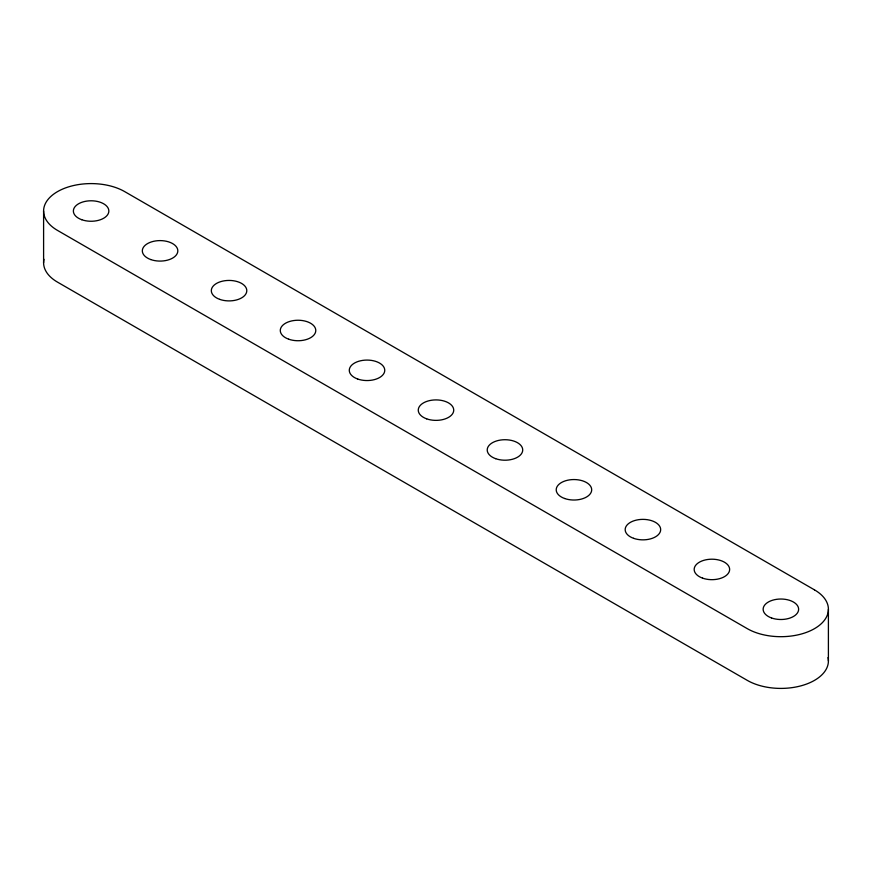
<?xml version="1.0" encoding="UTF-8"?>
<svg xmlns="http://www.w3.org/2000/svg" width="872" height="872" viewBox="0 0 872 872"><rect width="100%" height="100%" fill="white"/><g stroke="black" fill="none" stroke-linecap="round" stroke-linejoin="round"><path stroke-width="1.31" d="M828.4 609.256L828.4 660.976M43.6 211.024L43.6 262.745M43.971 259.3A47.513 27.424 0 0 0 57.519 282.136L747.293 680.378A47.513 27.424 0 0 0 801.793 685.61A47.513 27.424 0 0 0 828.029 657.543M814.481 589.864L124.707 191.622A47.513 27.424 0 0 0 57.519 191.622A47.513 27.424 0 0 0 57.519 230.415L747.293 628.658A47.513 27.424 0 0 0 814.481 628.658A47.513 27.424 0 0 0 814.481 589.864M81.761 219.722A17.734 10.235 0 0 0 108.837 211.34A17.734 10.235 0 0 0 82.731 201.999A17.734 10.235 0 0 0 81.761 219.722M150.736 259.551A17.734 10.235 0 0 0 177.812 251.169A17.734 10.235 0 0 0 151.706 241.817A17.734 10.235 0 0 0 150.736 259.551M219.722 299.368A17.734 10.235 0 0 0 246.787 290.986A17.734 10.235 0 0 0 220.681 281.645A17.734 10.235 0 0 0 219.722 299.368M288.697 339.197A17.734 10.235 0 0 0 315.773 330.815A17.734 10.235 0 0 0 289.657 321.463A17.734 10.235 0 0 0 288.697 339.197M357.673 379.015A17.734 10.235 0 0 0 384.748 370.633A17.734 10.235 0 0 0 358.643 361.291A17.734 10.235 0 0 0 357.673 379.015M426.659 418.843A17.734 10.235 0 0 0 453.723 410.461A17.734 10.235 0 0 0 427.618 401.12A17.734 10.235 0 0 0 426.659 418.843M495.634 458.672A17.734 10.235 0 0 0 522.71 450.29A17.734 10.235 0 0 0 496.593 440.938A17.734 10.235 0 0 0 495.634 458.672M564.609 498.49A17.734 10.235 0 0 0 591.685 490.108A17.734 10.235 0 0 0 565.579 480.766A17.734 10.235 0 0 0 564.609 498.49M633.584 538.318A17.734 10.235 0 0 0 660.66 529.936A17.734 10.235 0 0 0 634.554 520.584A17.734 10.235 0 0 0 633.584 538.318M702.57 578.136A17.734 10.235 0 0 0 729.635 569.754A17.734 10.235 0 0 0 703.53 560.413A17.734 10.235 0 0 0 702.57 578.136M771.546 617.965A17.734 10.235 0 0 0 798.621 609.583A17.734 10.235 0 0 0 772.505 600.241A17.734 10.235 0 0 0 771.546 617.965"/></g></svg>
